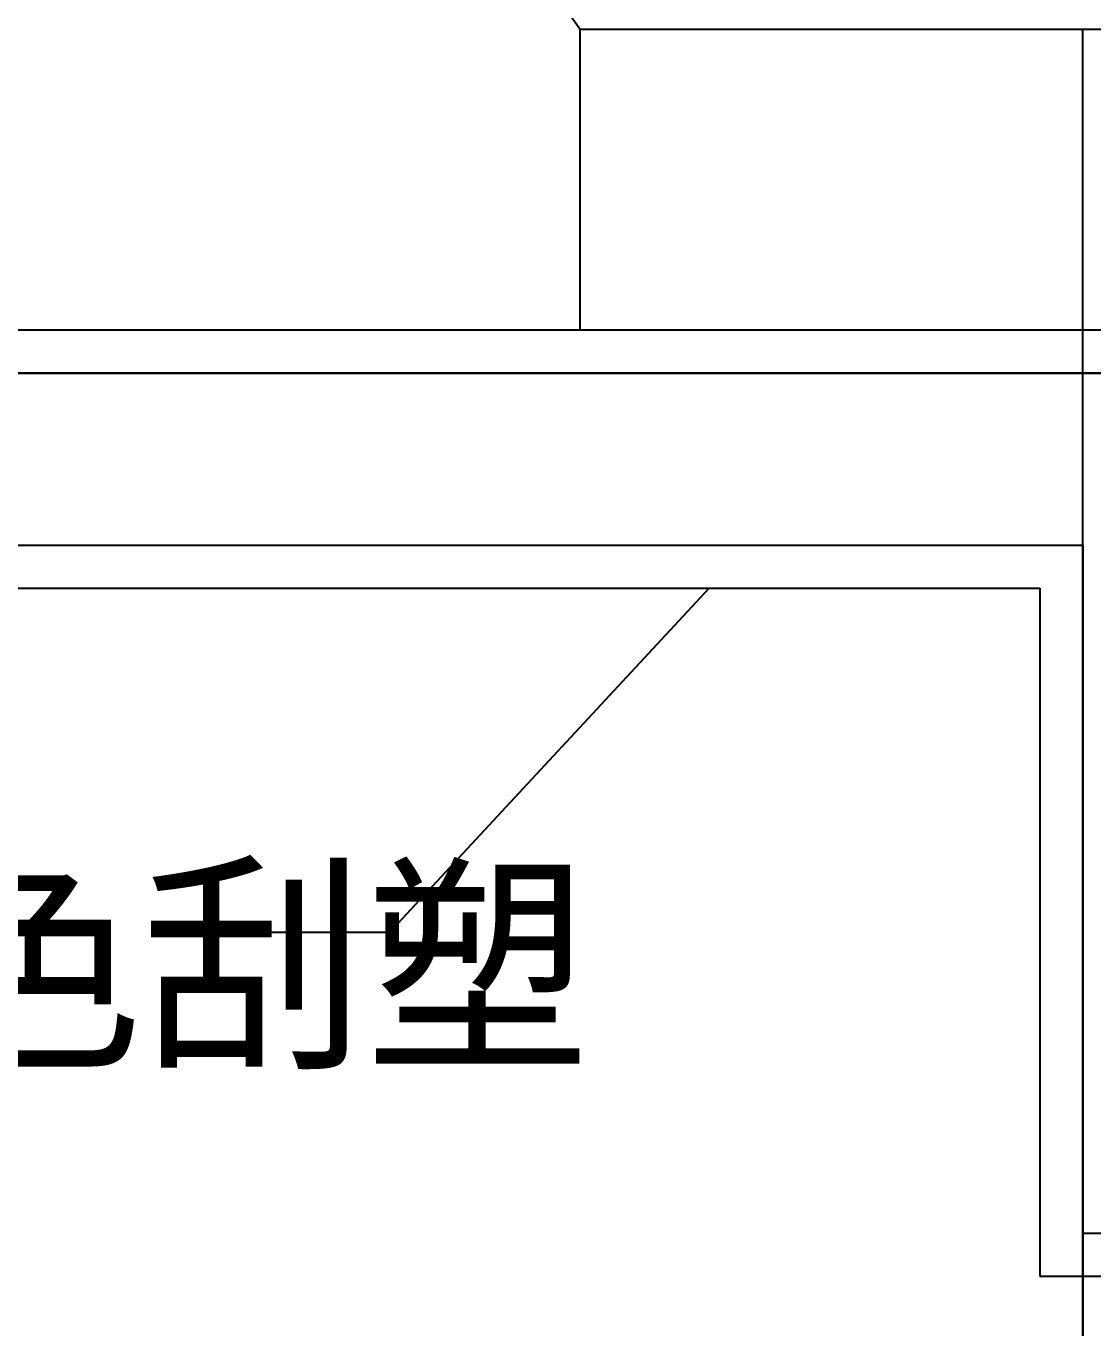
# Model space of a CAD drawing. Header units: metres. Extents: x -3883 to -1346, y 7082 to 10301.
# Drawn here: x -3322 to -2702, y 8210 to 8967 of the extents above; entities that cross this region are included whole.
import ezdxf

# ---------------------------------------------------------------- set-up
doc = ezdxf.new("R2010")
doc.units = ezdxf.units.M
for name, color, linetype in [('E_WALL', 7, 'Continuous'), ('LM', 141, 'Continuous'), ('PUB_DIM', 3, 'Continuous'), ('PUB_TEXT', 7, 'Continuous'), ('S_DOTE', 1, 'Continuous')]:
    doc.layers.add(name, color=color, linetype=linetype)
doc.dimstyles.get("Standard").update_dxf_attribs({"dimtxt": 2.5, "dimasz": 2.5, "dimexe": 1.25, "dimexo": 0.625, "dimtad": 1, "dimcen": 2.5, "dimazin": 3, "dimtfac": 1, "dimtmove": 0, "dimatfit": 3})

# ---------------------------------------------------------------- blocks, each defined once
blk = doc.blocks.new('*D5')
for p, q in [((-2707.64, 8265.21), (-2707.64, 8144.88)), ((-2507.64, 8265.21), (-2507.64, 8144.88)), ((-2707.39, 8144.88), (-2609.14, 8144.88)), ((-2606.14, 8144.88), (-2507.89, 8144.88))]:
    blk.add_line(p, q)
at = {"layer": 'Defpoints'}
for p in [(-2707.64, 8265.21), (-2507.64, 8265.21), (-2707.64, 8144.88)]:
    blk.add_point(p, dxfattribs=at)
at = {"layer": 'PUB_DIM', "insert": (-2607.64, 8144.88), "char_height": 1, "attachment_point": 5}
blk.add_mtext('200', dxfattribs=at)

msp = doc.modelspace()

# ---------------------------------------------------------------- linework, layer by layer
at = {"layer": 'E_WALL'}
for p, q in [((-3838.73, 8765.21), (-2630.48, 8765.21)), ((-3307.45, 8765.21), (-2630.48, 8765.21)), ((-3838.73, 8665.21), (-2707.64, 8665.21)), ((-3307.45, 8665.21), (-2707.64, 8665.21)), ((-2707.64, 8265.21), (-2707.64, 8665.21))]:
    msp.add_line(p, q, dxfattribs=at)
msp.add_lwpolyline([(-3838.73, 8665.21), (-2707.64, 8665.21), (-2707.64, 8265.21), (-2507.64, 8265.21), (-2507.64, 8615.21), (-2407.64, 8615.21), (-2407.64, 8765.21), (-2507.64, 8765.21), (-2507.64, 8965.21), (-2613.92, 8965.21), (-2630.48, 8965.18), (-2630.48, 8765.21), (-3838.73, 8765.21)], dxfattribs=at)
at = {"layer": 'LM'}
for p, q in [((-3000.02, 8965.21), (-3519.63, 9715.21)), ((-3000.02, 8965.21), (-2655.48, 8965.18)), ((-3000.02, 8965.21), (-3000.02, 8790.21)), ((-2655.48, 8790.21), (-3838.73, 8790.21)), ((-3838.73, 8640.21), (-2732.64, 8640.21)), ((-3110.7, 8439.9), (-2924.76, 8640.21)), ((-2732.64, 8640.21), (-2732.64, 8240.21)), ((-3110.7, 8439.9), (-3235.16, 8439.9)), ((-2732.64, 8240.21), (-2502.64, 8240.21))]:
    msp.add_line(p, q, dxfattribs=at)
at = {"layer": 'S_DOTE'}
msp.add_line((-2707.64, 7768.66), (-2707.64, 8965.18), dxfattribs=at)

# ---------------------------------------------------------------- texts
at = {"layer": 'PUB_TEXT'}
msp.add_text('做白色刮塑', height=100, dxfattribs=at).set_placement((-3644.5, 8370.6))

# ---------------------------------------------------------------- dimensions: what is measured, and where the dimension line sits
at = {"layer": 'PUB_DIM'}
dim = msp.add_linear_dim(base=(-2707.64, 8144.88), p1=(-2707.64, 8265.21), p2=(-2507.64, 8265.21), dimstyle='Standard', dxfattribs=at)
dim.commit()
dim.dimension.update_dxf_attribs({"geometry": '*D5', "text_midpoint": (-2607.64, 8144.88)})

doc.saveas('drawing.dxf')
